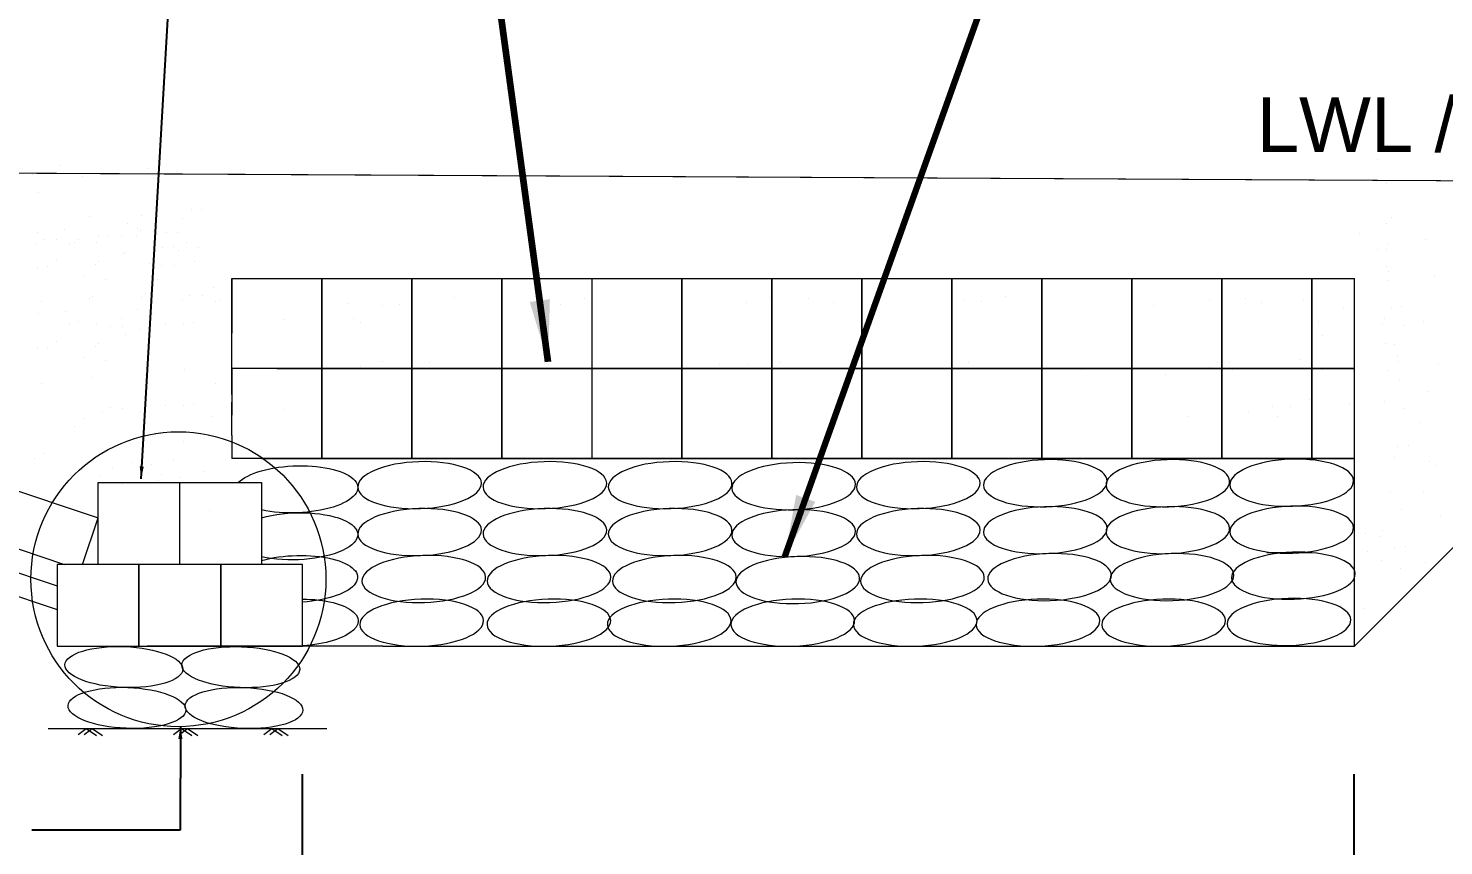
# Model space of a CAD drawing. Header units: inches. Extents: x -885 to 26362, y -28010 to 990.
# Drawn here: x 4287.38 to 4307.95, y -19451.56 to -19439.68 of the extents above; entities that cross this region are included whole.
import ezdxf

# ---------------------------------------------------------------- set-up
doc = ezdxf.new("R2010")
doc.units = ezdxf.units.IN
doc.header["$MEASUREMENT"] = 0
doc.header["$PDMODE"] = 3
doc.layers.add('LINE', color=7, linetype='Continuous')
doc.styles.add('Arial-200', font='arial.ttf')
doc.styles.get("Standard").update_dxf_attribs({"font": 'arial.ttf'})
doc.dimstyles.get("Standard").update_dxf_attribs({"dimtxt": 0.18, "dimasz": 0.18, "dimexe": 0.18, "dimexo": 0.0625, "dimgap": 0.09, "dimtad": 0, "dimtih": 1, "dimtoh": 1, "dimdec": 4, "dimzin": 0, "dimdsep": 46, "dimtxsty": 'Standard', "dimcen": 0.09, "dimadec": 0, "dimazin": 0, "dimtfac": 1, "dimtdec": 4, "dimtofl": 0, "dimtmove": 0, "dimatfit": 3, "dimfxl": 1, "dimtolj": 1, "dimtzin": 0, "dimarcsym": 0})

# ---------------------------------------------------------------- blocks, each defined once
blk = doc.blocks.new('*D195')
at = {"layer": 'Defpoints', "color": 0, "ltscale": 0.5, "transparency": 16777216}
for p in [(4306.65, -19452.516), (4291.367, -19454.068), (4306.65, -19454.068)]:
    blk.add_point(p, dxfattribs=at)
at = {"layer": 'LINE', "color": 7, "ltscale": 0.5, "transparency": 16777216}
for p, q in [((4291.367, -19453.068), (4291.367, -19450.516)), ((4306.65, -19453.068), (4306.65, -19450.516)), ((4292.267, -19452.516), (4297.141, -19452.516)), ((4305.75, -19452.516), (4300.876, -19452.516))]:
    blk.add_line(p, q, dxfattribs=at)
for points in [[(4292.267, -19452.366), (4292.267, -19452.666), (4291.367, -19452.516)], [(4305.75, -19452.366), (4305.75, -19452.666), (4306.65, -19452.516)]]:
    blk.add_solid(points, dxfattribs=at)
at = {"layer": 'LINE', "color": 7, "lineweight": 20, "ltscale": 0.5, "transparency": 16777216, "insert": (4299.008, -19452.516), "char_height": 1.2, "attachment_point": 5}
blk.add_mtext('\\A1;63 m ', dxfattribs=at)

msp = doc.modelspace()

# ---------------------------------------------------------------- linework, layer by layer
at = {"linetype": 'ByBlock', "lineweight": 20, "ltscale": 0.5}
for p, q in [((4290.339429, -19444.99923), (4290.341919, -19443.314251)), ((4290.339429, -19444.99923), (4290.341919, -19443.314251)), ((4306.650152, -19445.92909), (4306.650152, -19443.314252)), ((4306.650152, -19445.92909), (4306.650152, -19443.314252)), ((4290.34148, -19445.595618), (4290.342919, -19444.621671)), ((4290.34148, -19445.595618), (4290.342919, -19444.621671)), ((4306.650152, -19448.6569), (4306.650152, -19445.411624)), ((4306.650152, -19448.6569), (4306.650152, -19445.411624)), ((4292.534417, -19448.6569), (4293.398193, -19448.6569)), ((4292.534417, -19448.6569), (4293.398193, -19448.6569)), ((4287.671785, -19449.855207), (4291.719591, -19449.855207))]:
    msp.add_line(p, q, dxfattribs=at)
at = {"color": 0, "linetype": 'Continuous', "lineweight": 20, "ltscale": 0.5}
for p, q in [((4290.341919, -19443.314251), (4306.650152, -19443.314252)), ((4290.341919, -19443.314251), (4306.650152, -19443.314252)), ((4290.34148, -19445.595618), (4290.34148, -19445.92909)), ((4290.772669, -19445.92909), (4290.34148, -19445.92909)), ((4306.650152, -19445.929093), (4290.772669, -19445.92909)), ((4306.650152, -19445.929093), (4290.772669, -19445.92909)), ((4288.170541, -19447.4689), (4288.396669, -19446.790943)), ((4288.170541, -19447.4689), (4288.396669, -19446.790943))]:
    msp.add_line(p, q, dxfattribs=at)
at = {"linetype": 'ByBlock', "lineweight": 20, "ltscale": 0.5}
for points in [[(4288.396669, -19447.4689), (4288.396669, -19446.2809), (4290.772669, -19446.2809), (4290.772669, -19447.4689), (4289.584669, -19447.4689), (4289.584669, -19446.2809)], [(4288.396669, -19447.4689), (4288.396669, -19446.2809), (4290.772669, -19446.2809), (4290.772669, -19447.4689), (4289.584669, -19447.4689), (4289.584669, -19446.2809)], [(4288.105253, -19449.940052), (4288.221334, -19449.855207), (4288.371811, -19449.957239)], [(4288.19461, -19449.940052), (4288.310691, -19449.855207), (4288.461168, -19449.957239)], [(4289.49025, -19449.940052), (4289.606331, -19449.855207), (4289.756808, -19449.957239)], [(4289.579607, -19449.940052), (4289.695688, -19449.855207), (4289.846165, -19449.957239)], [(4290.803194, -19449.940052), (4290.919275, -19449.855207), (4291.069752, -19449.957239)], [(4290.892551, -19449.940052), (4291.008632, -19449.855207), (4291.159109, -19449.957239)]]:
    msp.add_lwpolyline(points, dxfattribs=at)
for points in [[(4287.802669, -19448.6569), (4288.990669, -19448.6569), (4288.990669, -19447.4689), (4287.802669, -19447.4689)], [(4287.802669, -19448.6569), (4288.990669, -19448.6569), (4288.990669, -19447.4689), (4287.802669, -19447.4689)], [(4288.990669, -19448.6569), (4290.178669, -19448.6569), (4290.178669, -19447.4689), (4288.990669, -19447.4689)], [(4288.990669, -19448.6569), (4290.178669, -19448.6569), (4290.178669, -19447.4689), (4288.990669, -19447.4689)], [(4290.178669, -19448.6569), (4291.366669, -19448.6569), (4291.366669, -19447.4689), (4290.178669, -19447.4689)], [(4290.178669, -19448.6569), (4291.366669, -19448.6569), (4291.366669, -19447.4689), (4290.178669, -19447.4689)]]:
    msp.add_lwpolyline(points, close=True, dxfattribs=at)
at = {"layer": 'LINE', "color": 7, "lineweight": 20, "ltscale": 0.5}
for p, q in [((4287.831211, -19441.671644), (4287.831211, -19441.671644)), ((4287.831211, -19441.671644), (4287.831211, -19441.671644)), ((4306.988731, -19441.589279), (4306.988731, -19441.589279)), ((4306.988731, -19441.589279), (4306.988731, -19441.589279)), ((4287.438498, -19441.802812), (4287.438498, -19441.802812)), ((4287.438498, -19441.802812), (4287.438498, -19441.802812)), ((4288.174366, -19441.830468), (4288.174366, -19441.830468)), ((4288.174366, -19441.830468), (4288.174366, -19441.830468)), ((4289.128433, -19441.718108), (4289.128433, -19441.718108)), ((4289.128433, -19441.718108), (4289.128433, -19441.718108)), ((4287.534555, -19442.058254), (4287.534555, -19442.058254)), ((4287.534555, -19442.058254), (4287.534555, -19442.058254)), ((4306.650152, -19448.6569), (4313.383289, -19441.923763)), ((4306.650152, -19448.6569), (4313.383289, -19441.923763)), ((4307.114781, -19441.939253), (4307.114781, -19441.939253)), ((4307.114781, -19441.939253), (4307.114781, -19441.939253)), ((4289.255659, -19442.321209), (4289.255659, -19442.321209)), ((4289.255659, -19442.321209), (4289.255659, -19442.321209)), ((4289.755517, -19442.31554), (4289.755517, -19442.31554)), ((4289.755517, -19442.31554), (4289.755517, -19442.31554)), ((4289.903946, -19442.309059), (4289.903946, -19442.309059)), ((4289.903946, -19442.309059), (4289.903946, -19442.309059)), ((4288.272513, -19442.413264), (4288.272513, -19442.413264)), ((4288.272513, -19442.413264), (4288.272513, -19442.413264)), ((4288.830155, -19442.515705), (4288.830155, -19442.515705)), ((4288.830155, -19442.515705), (4288.830155, -19442.515705)), ((4289.029231, -19442.399433), (4289.029231, -19442.399433)), ((4289.029231, -19442.399433), (4289.029231, -19442.399433)), ((4289.620294, -19442.440281), (4289.620294, -19442.440281)), ((4289.620294, -19442.440281), (4289.620294, -19442.440281)), ((4307.115126, -19442.511643), (4307.115126, -19442.511643)), ((4307.115126, -19442.511643), (4307.115126, -19442.511643)), ((4307.193685, -19442.423384), (4307.193685, -19442.423384)), ((4307.193685, -19442.423384), (4307.193685, -19442.423384)), ((4287.522983, -19442.638709), (4287.522983, -19442.638709)), ((4287.522983, -19442.638709), (4287.522983, -19442.638709)), ((4287.915524, -19442.601549), (4287.915524, -19442.601549)), ((4287.915524, -19442.601549), (4287.915524, -19442.601549)), ((4288.406746, -19442.705115), (4288.406746, -19442.705115)), ((4288.406746, -19442.705115), (4288.406746, -19442.705115)), ((4288.555175, -19442.698634), (4288.555175, -19442.698634)), ((4288.555175, -19442.698634), (4288.555175, -19442.698634)), ((4288.732917, -19442.707617), (4288.732917, -19442.707617)), ((4288.732917, -19442.707617), (4288.732917, -19442.707617)), ((4288.959003, -19442.707818), (4288.959003, -19442.707818)), ((4288.959003, -19442.707818), (4288.959003, -19442.707818)), ((4288.973576, -19442.580434), (4288.973576, -19442.580434)), ((4288.973576, -19442.580434), (4288.973576, -19442.580434)), ((4289.010528, -19442.613688), (4289.010528, -19442.613688)), ((4289.010528, -19442.613688), (4289.010528, -19442.613688)), ((4289.204873, -19442.635065), (4289.204873, -19442.635065)), ((4289.204873, -19442.635065), (4289.204873, -19442.635065)), ((4289.25576, -19442.668046), (4289.25576, -19442.668046)), ((4289.25576, -19442.668046), (4289.25576, -19442.668046)), ((4289.397584, -19442.650143), (4289.397584, -19442.650143)), ((4289.397584, -19442.650143), (4289.397584, -19442.650143)), ((4289.546013, -19442.643662), (4289.546013, -19442.643662)), ((4289.546013, -19442.643662), (4289.546013, -19442.643662)), ((4306.722101, -19442.659053), (4306.722101, -19442.659053)), ((4306.722101, -19442.659053), (4306.722101, -19442.659053)), ((4287.495708, -19442.811545), (4287.495708, -19442.811545)), ((4287.495708, -19442.811545), (4287.495708, -19442.811545)), ((4287.60523, -19442.74011), (4287.60523, -19442.74011)), ((4287.60523, -19442.74011), (4287.60523, -19442.74011)), ((4287.785805, -19442.747232), (4287.785805, -19442.747232)), ((4287.785805, -19442.747232), (4287.785805, -19442.747232)), ((4287.975857, -19442.799873), (4287.975857, -19442.799873)), ((4287.975857, -19442.799873), (4287.975857, -19442.799873)), ((4288.048316, -19442.787914), (4288.048316, -19442.787914)), ((4288.048316, -19442.787914), (4288.048316, -19442.787914)), ((4288.111976, -19442.749735), (4288.111976, -19442.749735)), ((4288.111976, -19442.749735), (4288.111976, -19442.749735)), ((4288.374487, -19442.790416), (4288.374487, -19442.790416)), ((4288.374487, -19442.790416), (4288.374487, -19442.790416)), ((4288.798744, -19442.937371), (4288.798744, -19442.937371)), ((4288.798744, -19442.937371), (4288.798744, -19442.937371)), ((4289.339855, -19442.857834), (4289.339855, -19442.857834)), ((4289.339855, -19442.857834), (4289.339855, -19442.857834)), ((4289.488284, -19442.851353), (4289.488284, -19442.851353)), ((4289.488284, -19442.851353), (4289.488284, -19442.851353)), ((4289.565817, -19442.911635), (4289.565817, -19442.911635)), ((4289.565817, -19442.911635), (4289.565817, -19442.911635)), ((4289.676958, -19442.789123), (4289.676958, -19442.789123)), ((4289.676958, -19442.789123), (4289.676958, -19442.789123)), ((4289.860745, -19442.864755), (4289.860745, -19442.864755)), ((4289.860745, -19442.864755), (4289.860745, -19442.864755)), ((4306.988731, -19442.896698), (4306.988731, -19442.896698)), ((4306.988731, -19442.896698), (4306.988731, -19442.896698)), ((4307.115126, -19442.896967), (4307.115126, -19442.896967)), ((4307.115126, -19442.896967), (4307.115126, -19442.896967)), ((4307.140308, -19442.827278), (4307.140308, -19442.827278)), ((4307.140308, -19442.827278), (4307.140308, -19442.827278)), ((4307.690375, -19442.745919), (4307.690375, -19442.745919)), ((4307.690375, -19442.745919), (4307.690375, -19442.745919)), ((4287.659832, -19443.142687), (4287.659832, -19443.142687)), ((4287.659832, -19443.142687), (4287.659832, -19443.142687)), ((4287.785925, -19443.047398), (4287.785925, -19443.047398)), ((4287.785925, -19443.047398), (4287.785925, -19443.047398)), ((4288.360416, -19443.112099), (4288.360416, -19443.112099)), ((4288.360416, -19443.112099), (4288.360416, -19443.112099)), ((4288.406032, -19443.068539), (4288.406032, -19443.068539)), ((4288.406032, -19443.068539), (4288.406032, -19443.068539)), ((4288.769071, -19442.955343), (4288.769071, -19442.955343)), ((4288.769071, -19442.955343), (4288.769071, -19442.955343)), ((4289.1419, -19443.096195), (4289.1419, -19443.096195)), ((4289.1419, -19443.096195), (4289.1419, -19443.096195)), ((4289.319025, -19443.123726), (4289.319025, -19443.123726)), ((4289.319025, -19443.123726), (4289.319025, -19443.123726)), ((4289.508089, -19443.119326), (4289.508089, -19443.119326)), ((4289.508089, -19443.119326), (4289.508089, -19443.119326)), ((4289.803016, -19443.072446), (4289.803016, -19443.072446)), ((4289.803016, -19443.072446), (4289.803016, -19443.072446)), ((4307.115126, -19443.14191), (4307.115126, -19443.14191)), ((4307.115126, -19443.14191), (4307.115126, -19443.14191)), ((4287.511403, -19443.149168), (4287.511403, -19443.149168)), ((4287.511403, -19443.149168), (4287.511403, -19443.149168)), ((4288.179688, -19443.270421), (4288.179688, -19443.270421)), ((4288.179688, -19443.270421), (4288.179688, -19443.270421)), ((4288.502088, -19443.32398), (4288.502088, -19443.32398)), ((4288.502088, -19443.32398), (4288.502088, -19443.32398)), ((4289.261296, -19443.331417), (4289.261296, -19443.331417)), ((4289.261296, -19443.331417), (4289.261296, -19443.331417)), ((4290.341919, -19443.314251), (4290.341919, -19443.967961)), ((4290.341919, -19443.314251), (4290.341919, -19443.967961)), ((4291.649338, -19443.314251), (4291.649338, -19443.967961)), ((4291.649338, -19443.967961), (4291.649338, -19443.314251)), ((4291.649338, -19443.314251), (4291.649338, -19443.967961)), ((4291.649338, -19443.967961), (4291.649338, -19443.314251)), ((4292.956757, -19443.314251), (4292.956757, -19443.967961)), ((4292.956757, -19443.967961), (4292.956757, -19443.314251)), ((4292.956757, -19443.314251), (4292.956757, -19443.967961)), ((4292.956757, -19443.967961), (4292.956757, -19443.314251)), ((4294.264176, -19443.314252), (4294.264176, -19443.967961)), ((4294.264176, -19443.967961), (4294.264176, -19443.314252)), ((4294.264176, -19443.314252), (4294.264176, -19443.967961)), ((4294.264176, -19443.967961), (4294.264176, -19443.314252)), ((4295.571596, -19443.314252), (4295.571596, -19443.967961)), ((4295.571596, -19443.314252), (4295.571596, -19443.967961)), ((4296.879015, -19443.314252), (4296.879015, -19443.967961)), ((4296.879015, -19443.967961), (4296.879015, -19443.314252)), ((4296.879015, -19443.314252), (4296.879015, -19443.967961)), ((4296.879015, -19443.967961), (4296.879015, -19443.314252)), ((4298.186434, -19443.967961), (4298.186434, -19443.314252)), ((4298.186434, -19443.314252), (4298.186434, -19443.967961)), ((4298.186434, -19443.967961), (4298.186434, -19443.314252)), ((4298.186434, -19443.314252), (4298.186434, -19443.967961)), ((4299.493853, -19443.967961), (4299.493853, -19443.314252)), ((4299.493853, -19443.314252), (4299.493853, -19443.967961)), ((4299.493853, -19443.967961), (4299.493853, -19443.314252)), ((4299.493853, -19443.314252), (4299.493853, -19443.967961)), ((4300.801273, -19443.314252), (4300.801272, -19443.967961)), ((4300.801273, -19443.314252), (4300.801272, -19443.967961)), ((4300.801273, -19443.967961), (4300.801273, -19443.314252)), ((4300.801273, -19443.967961), (4300.801273, -19443.314252)), ((4302.108692, -19443.314252), (4302.108692, -19443.967961)), ((4302.108692, -19443.967961), (4302.108692, -19443.314252)), ((4302.108692, -19443.314252), (4302.108692, -19443.967961)), ((4302.108692, -19443.967961), (4302.108692, -19443.314252)), ((4303.416111, -19443.967961), (4303.416111, -19443.314252)), ((4303.416111, -19443.314252), (4303.416111, -19443.967961)), ((4303.416111, -19443.967961), (4303.416111, -19443.314252)), ((4303.416111, -19443.314252), (4303.416111, -19443.967961)), ((4304.72353, -19443.967961), (4304.72353, -19443.314252)), ((4304.72353, -19443.314252), (4304.72353, -19443.967961)), ((4304.72353, -19443.967961), (4304.72353, -19443.314252)), ((4304.72353, -19443.314252), (4304.72353, -19443.967961)), ((4306.030949, -19443.967961), (4306.030949, -19443.314252)), ((4306.030949, -19443.314252), (4306.030949, -19443.967961)), ((4306.030949, -19443.967961), (4306.030949, -19443.314252)), ((4306.030949, -19443.314252), (4306.030949, -19443.967961)), ((4307.140308, -19443.212603), (4307.140308, -19443.212603)), ((4307.140308, -19443.212603), (4307.140308, -19443.212603)), ((4307.14828, -19443.341216), (4307.14828, -19443.341216)), ((4307.14828, -19443.341216), (4307.14828, -19443.341216)), ((4307.817355, -19443.279194), (4307.817355, -19443.279194)), ((4307.817355, -19443.279194), (4307.817355, -19443.279194)), ((4278.322287, -19443.4307), (4288.396669, -19446.790943)), ((4278.322287, -19443.4307), (4288.396669, -19446.790943)), ((4289.086967, -19443.530645), (4289.086967, -19443.530645)), ((4289.086967, -19443.530645), (4289.086967, -19443.530645)), ((4289.730741, -19443.556845), (4289.730741, -19443.556845)), ((4289.730741, -19443.556845), (4289.730741, -19443.556845)), ((4290.080249, -19443.447129), (4290.080249, -19443.447129)), ((4290.080249, -19443.447129), (4290.080249, -19443.447129)), ((4290.340994, -19443.433671), (4290.340994, -19443.727367)), ((4290.340994, -19443.433671), (4290.340994, -19443.727367)), ((4290.340994, -19443.457113), (4290.340994, -19444.110823)), ((4290.340994, -19443.457113), (4290.340994, -19444.110823)), ((4287.580192, -19443.647442), (4287.580192, -19443.647442)), ((4287.580192, -19443.647442), (4287.580192, -19443.647442)), ((4288.273438, -19443.601264), (4288.273438, -19443.601264)), ((4288.273438, -19443.601264), (4288.273438, -19443.601264)), ((4288.312156, -19443.571505), (4288.312156, -19443.571505)), ((4288.312156, -19443.571505), (4288.312156, -19443.571505)), ((4289.030156, -19443.587433), (4289.030156, -19443.587433)), ((4289.030156, -19443.587433), (4289.030156, -19443.587433)), ((4289.621219, -19443.628281), (4289.621219, -19443.628281)), ((4289.621219, -19443.628281), (4289.621219, -19443.628281)), ((4289.911316, -19443.563968), (4289.911316, -19443.563968)), ((4289.911316, -19443.563968), (4289.911316, -19443.563968)), ((4290.101368, -19443.651819), (4290.101368, -19443.651819)), ((4290.101368, -19443.651819), (4290.101368, -19443.651819)), ((4290.173827, -19443.639859), (4290.173827, -19443.639859)), ((4290.173827, -19443.639859), (4290.173827, -19443.639859)), ((4292.036659, -19443.671031), (4292.036659, -19443.671031)), ((4292.036659, -19443.671031), (4292.036659, -19443.671031)), ((4292.535748, -19443.708776), (4292.535748, -19443.708776)), ((4292.535748, -19443.708776), (4292.535748, -19443.708776)), ((4292.772527, -19443.698687), (4292.772527, -19443.698687)), ((4292.772527, -19443.698687), (4292.772527, -19443.698687)), ((4292.957081, -19443.67724), (4292.957081, -19443.67724)), ((4292.957081, -19443.67724), (4292.957081, -19443.67724)), ((4293.574759, -19443.59452), (4293.574759, -19443.59452)), ((4293.574759, -19443.59452), (4293.574759, -19443.59452)), ((4294.849105, -19443.64625), (4294.849105, -19443.64625)), ((4294.849105, -19443.64625), (4294.849105, -19443.64625)), ((4295.111617, -19443.686932), (4295.111617, -19443.686932)), ((4295.111617, -19443.686932), (4295.111617, -19443.686932)), ((4295.470047, -19443.604133), (4295.470047, -19443.604133)), ((4295.470047, -19443.604133), (4295.470047, -19443.604133)), ((4297.816396, -19443.669955), (4297.816396, -19443.669955)), ((4297.816396, -19443.669955), (4297.816396, -19443.669955)), ((4298.152727, -19443.588926), (4298.152727, -19443.588926)), ((4298.152727, -19443.588926), (4298.152727, -19443.588926)), ((4298.721447, -19443.606613), (4298.721447, -19443.606613)), ((4298.721447, -19443.606613), (4298.721447, -19443.606613)), ((4299.076088, -19443.665529), (4299.076088, -19443.665529)), ((4299.076088, -19443.665529), (4299.076088, -19443.665529)), ((4299.726554, -19443.708776), (4299.726554, -19443.708776)), ((4299.726554, -19443.708776), (4299.726554, -19443.708776)), ((4300.964023, -19443.613579), (4300.964023, -19443.613579)), ((4300.964023, -19443.613579), (4300.964023, -19443.613579)), ((4301.226534, -19443.654261), (4301.226534, -19443.654261)), ((4301.226534, -19443.654261), (4301.226534, -19443.654261)), ((4301.584964, -19443.571462), (4301.584964, -19443.571462)), ((4301.584964, -19443.571462), (4301.584964, -19443.571462)), ((4302.102635, -19443.678481), (4302.102635, -19443.678481)), ((4302.102635, -19443.678481), (4302.102635, -19443.678481)), ((4303.738172, -19443.704271), (4303.738172, -19443.704271)), ((4303.738172, -19443.704271), (4303.738172, -19443.704271)), ((4304.542805, -19443.634017), (4304.542805, -19443.634017)), ((4304.542805, -19443.634017), (4304.542805, -19443.634017)), ((4305.062925, -19443.607626), (4305.062925, -19443.607626)), ((4305.062925, -19443.607626), (4305.062925, -19443.607626)), ((4305.294222, -19443.662257), (4305.294222, -19443.662257)), ((4305.294222, -19443.662257), (4305.294222, -19443.662257)), ((4305.912646, -19443.636093), (4305.912646, -19443.636093)), ((4305.912646, -19443.636093), (4305.912646, -19443.636093)), ((4306.487373, -19443.756555), (4306.487373, -19443.756555)), ((4306.487373, -19443.756555), (4306.487373, -19443.756555)), ((4307.193685, -19443.730803), (4307.193685, -19443.730803)), ((4307.193685, -19443.730803), (4307.193685, -19443.730803)), ((4307.342114, -19443.724322), (4307.342114, -19443.724322)), ((4307.342114, -19443.724322), (4307.342114, -19443.724322)), ((4287.523907, -19443.826709), (4287.523907, -19443.826709)), ((4287.523907, -19443.826709), (4287.523907, -19443.826709)), ((4287.916448, -19443.789549), (4287.916448, -19443.789549)), ((4287.916448, -19443.789549), (4287.916448, -19443.789549)), ((4288.112901, -19443.937735), (4288.112901, -19443.937735)), ((4288.112901, -19443.937735), (4288.112901, -19443.937735)), ((4288.733842, -19443.895617), (4288.733842, -19443.895617)), ((4288.733842, -19443.895617), (4288.733842, -19443.895617)), ((4288.974501, -19443.768434), (4288.974501, -19443.768434)), ((4288.974501, -19443.768434), (4288.974501, -19443.768434)), ((4289.205797, -19443.823065), (4289.205797, -19443.823065)), ((4289.205797, -19443.823065), (4289.205797, -19443.823065)), ((4289.636914, -19443.965903), (4289.636914, -19443.965903)), ((4289.636914, -19443.965903), (4289.636914, -19443.965903)), ((4289.785343, -19443.959423), (4289.785343, -19443.959423)), ((4289.785343, -19443.959423), (4289.785343, -19443.959423)), ((4291.100932, -19443.904519), (4291.100932, -19443.904519)), ((4291.100932, -19443.904519), (4291.100932, -19443.904519)), ((4291.649338, -19443.967961), (4291.649338, -19444.621671)), ((4291.649338, -19444.621671), (4291.649338, -19443.967961)), ((4291.649338, -19443.967961), (4291.649338, -19444.621671)), ((4291.649338, -19444.621671), (4291.649338, -19443.967961)), ((4292.104788, -19443.898702), (4292.104788, -19443.898702)), ((4292.104788, -19443.898702), (4292.104788, -19443.898702)), ((4292.216641, -19443.956036), (4292.216641, -19443.956036)), ((4292.216641, -19443.956036), (4292.216641, -19443.956036)), ((4292.956757, -19443.967961), (4292.956757, -19444.621671)), ((4292.956757, -19444.621671), (4292.956757, -19443.967961)), ((4292.956757, -19443.967961), (4292.956757, -19444.621671)), ((4292.956757, -19444.621671), (4292.956757, -19443.967961)), ((4294.264176, -19443.967961), (4294.264176, -19444.621671)), ((4294.264176, -19444.621671), (4294.264176, -19443.967961)), ((4294.264176, -19443.967961), (4294.264176, -19444.621671)), ((4294.264176, -19444.621671), (4294.264176, -19443.967961)), ((4295.571596, -19443.967961), (4295.571596, -19444.621671)), ((4295.571596, -19443.967961), (4295.571596, -19444.621671)), ((4296.879015, -19443.967961), (4296.879015, -19444.621671)), ((4296.879015, -19444.621671), (4296.879015, -19443.967961)), ((4296.879015, -19443.967961), (4296.879015, -19444.621671)), ((4296.879015, -19444.621671), (4296.879015, -19443.967961)), ((4298.186434, -19444.621671), (4298.186434, -19443.967961)), ((4298.186434, -19443.967961), (4298.186434, -19444.621671)), ((4298.186434, -19444.621671), (4298.186434, -19443.967961)), ((4298.186434, -19443.967961), (4298.186434, -19444.621671)), ((4299.493853, -19444.621671), (4299.493853, -19443.967961)), ((4299.493853, -19443.967961), (4299.493853, -19444.621671)), ((4299.493853, -19444.621671), (4299.493853, -19443.967961)), ((4299.493853, -19443.967961), (4299.493853, -19444.621671)), ((4300.801272, -19443.967961), (4300.801272, -19444.621671)), ((4300.801272, -19444.621671), (4300.801272, -19443.967961)), ((4300.801272, -19443.967961), (4300.801272, -19444.621671)), ((4300.801272, -19444.621671), (4300.801272, -19443.967961)), ((4302.108692, -19443.967961), (4302.108692, -19444.621671)), ((4302.108692, -19444.621671), (4302.108692, -19443.967961)), ((4302.108692, -19443.967961), (4302.108692, -19444.621671)), ((4302.108692, -19444.621671), (4302.108692, -19443.967961)), ((4303.416111, -19444.621671), (4303.416111, -19443.967961)), ((4303.416111, -19443.967961), (4303.416111, -19444.621671)), ((4303.416111, -19444.621671), (4303.416111, -19443.967961)), ((4303.416111, -19443.967961), (4303.416111, -19444.621671)), ((4304.72353, -19444.621671), (4304.72353, -19443.967961)), ((4304.72353, -19443.967961), (4304.72353, -19444.621671)), ((4304.72353, -19444.621671), (4304.72353, -19443.967961)), ((4304.72353, -19443.967961), (4304.72353, -19444.621671)), ((4306.030949, -19444.621671), (4306.030949, -19443.967961)), ((4306.030949, -19443.967961), (4306.030949, -19444.621671)), ((4306.030949, -19444.621671), (4306.030949, -19443.967961)), ((4306.030949, -19443.967961), (4306.030949, -19444.621671)), ((4306.130384, -19443.944841), (4306.130384, -19443.944841)), ((4306.130384, -19443.944841), (4306.130384, -19443.944841)), ((4307.085022, -19443.900294), (4307.085022, -19443.900294)), ((4307.085022, -19443.900294), (4307.085022, -19443.900294)), ((4307.656846, -19443.945416), (4307.656846, -19443.945416)), ((4307.656846, -19443.945416), (4307.656846, -19443.945416)), ((4287.976782, -19443.987873), (4287.976782, -19443.987873)), ((4287.976782, -19443.987873), (4287.976782, -19443.987873)), ((4288.375412, -19443.978416), (4288.375412, -19443.978416)), ((4288.375412, -19443.978416), (4288.375412, -19443.978416)), ((4288.572763, -19444.005837), (4288.572763, -19444.005837)), ((4288.572763, -19444.005837), (4288.572763, -19444.005837)), ((4288.753338, -19444.012959), (4288.753338, -19444.012959)), ((4288.753338, -19444.012959), (4288.753338, -19444.012959)), ((4288.799669, -19444.125371), (4288.799669, -19444.125371)), ((4288.799669, -19444.125371), (4288.799669, -19444.125371)), ((4289.01585, -19444.05364), (4289.01585, -19444.05364)), ((4289.01585, -19444.05364), (4289.01585, -19444.05364)), ((4289.37428, -19443.970842), (4289.37428, -19443.970842)), ((4289.37428, -19443.970842), (4289.37428, -19443.970842)), ((4306.190717, -19444.143165), (4306.190717, -19444.143165)), ((4306.190717, -19444.143165), (4306.190717, -19444.143165)), ((4307.061749, -19443.978014), (4307.061749, -19443.978014)), ((4307.061749, -19443.978014), (4307.061749, -19443.978014)), ((4307.361919, -19443.992296), (4307.361919, -19443.992296)), ((4307.361919, -19443.992296), (4307.361919, -19443.992296)), ((4278.35345, -19444.281815), (4287.908684, -19447.4689)), ((4278.35345, -19444.281815), (4287.908684, -19447.4689)), ((4287.512328, -19444.337168), (4287.512328, -19444.337168)), ((4287.512328, -19444.337168), (4287.512328, -19444.337168)), ((4287.660756, -19444.330687), (4287.660756, -19444.330687)), ((4287.660756, -19444.330687), (4287.660756, -19444.330687)), ((4287.78685, -19444.235398), (4287.78685, -19444.235398)), ((4287.78685, -19444.235398), (4287.78685, -19444.235398)), ((4288.361341, -19444.300099), (4288.361341, -19444.300099)), ((4288.361341, -19444.300099), (4288.361341, -19444.300099)), ((4288.406957, -19444.256539), (4288.406957, -19444.256539)), ((4288.406957, -19444.256539), (4288.406957, -19444.256539)), ((4289.142824, -19444.284195), (4289.142824, -19444.284195)), ((4289.142824, -19444.284195), (4289.142824, -19444.284195)), ((4307.104001, -19444.258633), (4307.104001, -19444.258633)), ((4307.104001, -19444.258633), (4307.104001, -19444.258633)), ((4307.235869, -19444.272589), (4307.235869, -19444.272589)), ((4307.235869, -19444.272589), (4307.235869, -19444.272589)), ((4278.181977, -19444.5707), (4287.802669, -19447.779617)), ((4288.180613, -19444.458421), (4288.180613, -19444.458421)), ((4288.180613, -19444.458421), (4288.180613, -19444.458421)), ((4288.503013, -19444.51198), (4288.503013, -19444.51198)), ((4288.503013, -19444.51198), (4288.503013, -19444.51198)), ((4292.535748, -19444.515559), (4292.535748, -19444.515559)), ((4292.535748, -19444.515559), (4292.535748, -19444.515559)), ((4293.21302, -19444.538794), (4293.21302, -19444.538794)), ((4293.21302, -19444.538794), (4293.21302, -19444.538794)), ((4294.935939, -19444.56173), (4294.935939, -19444.56173)), ((4294.935939, -19444.56173), (4294.935939, -19444.56173)), ((4297.427249, -19444.559776), (4297.427249, -19444.559776)), ((4297.427249, -19444.559776), (4297.427249, -19444.559776)), ((4297.82606, -19444.569931), (4297.82606, -19444.569931)), ((4297.82606, -19444.569931), (4297.82606, -19444.569931)), ((4298.291737, -19444.534786), (4298.291737, -19444.534786)), ((4298.291737, -19444.534786), (4298.291737, -19444.534786)), ((4301.050856, -19444.52906), (4301.050856, -19444.52906)), ((4301.050856, -19444.52906), (4301.050856, -19444.52906)), ((4304.662112, -19444.532393), (4304.662112, -19444.532393)), ((4304.662112, -19444.532393), (4304.662112, -19444.532393)), ((4304.842688, -19444.539515), (4304.842688, -19444.539515)), ((4304.842688, -19444.539515), (4304.842688, -19444.539515)), ((4305.874692, -19444.485979), (4305.874692, -19444.485979)), ((4305.874692, -19444.485979), (4305.874692, -19444.485979)), ((4307.280573, -19444.444547), (4307.280573, -19444.444547)), ((4307.280573, -19444.444547), (4307.280573, -19444.444547)), ((4307.288737, -19444.513541), (4307.288737, -19444.513541)), ((4307.288737, -19444.513541), (4307.288737, -19444.513541)), ((4307.877311, -19444.560507), (4307.877311, -19444.560507)), ((4307.877311, -19444.560507), (4307.877311, -19444.560507)), ((4288.313081, -19444.759505), (4288.313081, -19444.759505)), ((4288.313081, -19444.759505), (4288.313081, -19444.759505)), ((4289.087892, -19444.718645), (4289.087892, -19444.718645)), ((4289.087892, -19444.718645), (4289.087892, -19444.718645)), ((4289.649418, -19444.643445), (4289.649418, -19444.643445)), ((4289.649418, -19444.643445), (4289.649418, -19444.643445)), ((4290.341919, -19444.621671), (4290.341919, -19444.915367)), ((4290.995628, -19444.621671), (4290.341919, -19444.621671)), ((4290.341919, -19444.621671), (4290.341919, -19444.915367)), ((4290.995628, -19444.621671), (4290.341919, -19444.621671)), ((4290.341919, -19444.645113), (4290.341919, -19445.298823)), ((4290.341919, -19444.645113), (4290.341919, -19445.298823)), ((4291.649338, -19444.621671), (4290.995628, -19444.621671)), ((4290.995628, -19444.621671), (4291.649338, -19444.621671)), ((4291.649338, -19444.621671), (4290.995628, -19444.621671)), ((4290.995628, -19444.621671), (4291.649338, -19444.621671)), ((4291.649338, -19444.621671), (4291.649338, -19445.27538)), ((4292.303048, -19444.621671), (4291.649338, -19444.621671)), ((4291.649338, -19445.27538), (4291.649338, -19444.621671)), ((4291.649338, -19444.621671), (4292.303047, -19444.621671)), ((4291.649338, -19444.621671), (4291.649338, -19445.27538)), ((4292.303048, -19444.621671), (4291.649338, -19444.621671)), ((4291.649338, -19445.27538), (4291.649338, -19444.621671)), ((4291.649338, -19444.621671), (4292.303047, -19444.621671)), ((4292.216641, -19444.586304), (4292.216641, -19444.586304)), ((4292.216641, -19444.586304), (4292.216641, -19444.586304)), ((4292.303047, -19444.621671), (4292.956757, -19444.621671)), ((4292.303047, -19444.621671), (4292.956757, -19444.621671)), ((4292.956757, -19444.621671), (4292.303048, -19444.621671)), ((4292.956757, -19444.621671), (4292.303048, -19444.621671)), ((4292.956757, -19444.621671), (4292.956757, -19445.27538)), ((4293.610467, -19444.621671), (4292.956757, -19444.621671)), ((4292.956757, -19445.27538), (4292.956757, -19444.621671)), ((4292.956757, -19444.621671), (4293.610467, -19444.621671)), ((4292.956757, -19444.621671), (4292.956757, -19445.27538)), ((4293.610467, -19444.621671), (4292.956757, -19444.621671)), ((4292.956757, -19445.27538), (4292.956757, -19444.621671)), ((4292.956757, -19444.621671), (4293.610467, -19444.621671)), ((4293.140199, -19444.623331), (4293.140199, -19444.623331)), ((4293.140199, -19444.623331), (4293.140199, -19444.623331)), ((4293.378915, -19444.618206), (4293.378915, -19444.618206)), ((4293.378915, -19444.618206), (4293.378915, -19444.618206)), ((4294.264176, -19444.621671), (4293.610467, -19444.621671)), ((4293.610467, -19444.621671), (4294.264176, -19444.621671)), ((4294.264176, -19444.621671), (4293.610467, -19444.621671)), ((4293.610467, -19444.621671), (4294.264176, -19444.621671)), ((4294.264176, -19444.621671), (4294.264176, -19445.27538)), ((4294.917886, -19444.621671), (4294.264176, -19444.621671)), ((4294.264176, -19445.27538), (4294.264176, -19444.621671)), ((4294.264176, -19444.621671), (4294.917886, -19444.621671)), ((4294.264176, -19444.621671), (4294.264176, -19445.27538)), ((4294.917886, -19444.621671), (4294.264176, -19444.621671)), ((4294.264176, -19445.27538), (4294.264176, -19444.621671)), ((4294.264176, -19444.621671), (4294.917886, -19444.621671)), ((4295.571596, -19444.621671), (4294.917886, -19444.621671)), ((4294.917886, -19444.621671), (4295.571596, -19444.621671)), ((4295.571596, -19444.621671), (4294.917886, -19444.621671)), ((4294.917886, -19444.621671), (4295.571596, -19444.621671)), ((4295.571596, -19444.621671), (4295.571596, -19445.27538)), ((4296.225305, -19444.621671), (4295.571596, -19444.621671)), ((4295.571596, -19444.621671), (4296.225305, -19444.621671)), ((4295.571596, -19444.621671), (4295.571596, -19445.27538)), ((4296.225305, -19444.621671), (4295.571596, -19444.621671)), ((4295.571596, -19444.621671), (4296.225305, -19444.621671)), ((4296.879015, -19444.621671), (4296.225305, -19444.621671)), ((4296.225305, -19444.621671), (4296.879015, -19444.621671)), ((4296.879015, -19444.621671), (4296.225305, -19444.621671)), ((4296.225305, -19444.621671), (4296.879015, -19444.621671)), ((4296.879015, -19444.621671), (4296.879015, -19445.27538)), ((4297.532724, -19444.621671), (4296.879015, -19444.621671)), ((4296.879015, -19445.27538), (4296.879015, -19444.621671)), ((4296.879015, -19444.621671), (4297.532724, -19444.621671)), ((4296.879015, -19444.621671), (4296.879015, -19445.27538)), ((4297.532724, -19444.621671), (4296.879015, -19444.621671)), ((4296.879015, -19445.27538), (4296.879015, -19444.621671)), ((4296.879015, -19444.621671), (4297.532724, -19444.621671)), ((4296.94952, -19444.627223), (4296.94952, -19444.627223)), ((4296.94952, -19444.627223), (4296.94952, -19444.627223)), ((4298.186434, -19444.621671), (4297.532724, -19444.621671)), ((4297.532724, -19444.621671), (4298.186434, -19444.621671)), ((4298.186434, -19444.621671), (4297.532724, -19444.621671)), ((4297.532724, -19444.621671), (4298.186434, -19444.621671)), ((4298.186434, -19445.27538), (4298.186434, -19444.621671)), ((4298.186434, -19444.621671), (4298.186434, -19445.27538)), ((4298.840144, -19444.621671), (4298.186434, -19444.621671)), ((4298.186434, -19444.621671), (4298.840144, -19444.621671)), ((4298.186434, -19445.27538), (4298.186434, -19444.621671)), ((4298.186434, -19444.621671), (4298.186434, -19445.27538)), ((4298.840144, -19444.621671), (4298.186434, -19444.621671)), ((4298.186434, -19444.621671), (4298.840144, -19444.621671)), ((4299.493853, -19444.621671), (4298.840144, -19444.621671)), ((4298.840144, -19444.621671), (4299.493853, -19444.621671)), ((4299.493853, -19444.621671), (4298.840144, -19444.621671)), ((4298.840144, -19444.621671), (4299.493853, -19444.621671)), ((4299.407447, -19444.586304), (4299.407447, -19444.586304)), ((4299.407447, -19444.586304), (4299.407447, -19444.586304)), ((4299.493853, -19445.27538), (4299.493853, -19444.621671)), ((4299.493853, -19444.621671), (4299.493853, -19445.27538)), ((4300.147563, -19444.621671), (4299.493853, -19444.621671)), ((4299.493853, -19444.621671), (4300.147563, -19444.621671)), ((4299.493853, -19445.27538), (4299.493853, -19444.621671)), ((4299.493853, -19444.621671), (4299.493853, -19445.27538)), ((4300.147563, -19444.621671), (4299.493853, -19444.621671)), ((4299.493853, -19444.621671), (4300.147563, -19444.621671)), ((4300.801273, -19444.621671), (4300.147563, -19444.621671)), ((4300.147563, -19444.621671), (4300.801272, -19444.621671)), ((4300.801273, -19444.621671), (4300.147563, -19444.621671)), ((4300.147563, -19444.621671), (4300.801272, -19444.621671)), ((4300.801273, -19444.621671), (4300.801272, -19445.275381)), ((4300.801272, -19444.621671), (4301.454982, -19444.621671)), ((4300.801273, -19444.621671), (4300.801272, -19445.275381)), ((4300.801272, -19444.621671), (4301.454982, -19444.621671)), ((4301.454982, -19444.621671), (4300.801273, -19444.621671)), ((4300.801273, -19445.27538), (4300.801273, -19444.621671)), ((4301.454982, -19444.621671), (4300.801273, -19444.621671)), ((4300.801273, -19445.27538), (4300.801273, -19444.621671)), ((4300.899867, -19444.635265), (4300.899867, -19444.635265)), ((4300.899867, -19444.635265), (4300.899867, -19444.635265)), ((4302.108692, -19444.621671), (4301.454982, -19444.621671)), ((4301.454982, -19444.621671), (4302.108692, -19444.621671)), ((4302.108692, -19444.621671), (4301.454982, -19444.621671)), ((4301.454982, -19444.621671), (4302.108692, -19444.621671)), ((4302.108692, -19444.621671), (4302.108692, -19445.275381)), ((4302.762401, -19444.621671), (4302.108692, -19444.621671)), ((4302.108692, -19445.275381), (4302.108692, -19444.621671)), ((4302.108692, -19444.621671), (4302.762401, -19444.621671)), ((4302.108692, -19444.621671), (4302.108692, -19445.275381)), ((4302.762401, -19444.621671), (4302.108692, -19444.621671)), ((4302.108692, -19445.275381), (4302.108692, -19444.621671)), ((4302.108692, -19444.621671), (4302.762401, -19444.621671)), ((4302.688698, -19444.634651), (4302.688698, -19444.634651)), ((4302.688698, -19444.634651), (4302.688698, -19444.634651)), ((4303.416111, -19444.621671), (4302.762401, -19444.621671)), ((4302.762401, -19444.621671), (4303.416111, -19444.621671)), ((4303.416111, -19444.621671), (4302.762401, -19444.621671)), ((4302.762401, -19444.621671), (4303.416111, -19444.621671)), ((4303.416111, -19445.275381), (4303.416111, -19444.621671)), ((4303.416111, -19444.621671), (4303.416111, -19445.275381)), ((4304.069821, -19444.621671), (4303.416111, -19444.621671)), ((4303.416111, -19444.621671), (4304.069821, -19444.621671)), ((4303.416111, -19445.275381), (4303.416111, -19444.621671)), ((4303.416111, -19444.621671), (4303.416111, -19445.275381)), ((4304.069821, -19444.621671), (4303.416111, -19444.621671)), ((4303.416111, -19444.621671), (4304.069821, -19444.621671)), ((4303.905965, -19444.712564), (4303.905965, -19444.712564)), ((4303.905965, -19444.712564), (4303.905965, -19444.712564)), ((4304.72353, -19444.621671), (4304.069821, -19444.621671)), ((4304.069821, -19444.621671), (4304.72353, -19444.621671)), ((4304.72353, -19444.621671), (4304.069821, -19444.621671)), ((4304.069821, -19444.621671), (4304.72353, -19444.621671)), ((4304.55259, -19444.603828), (4304.55259, -19444.603828)), ((4304.55259, -19444.603828), (4304.55259, -19444.603828)), ((4304.72353, -19445.275381), (4304.72353, -19444.621671)), ((4304.72353, -19444.621671), (4304.72353, -19445.275381)), ((4305.37724, -19444.621671), (4304.72353, -19444.621671)), ((4304.72353, -19444.621671), (4305.37724, -19444.621671)), ((4304.72353, -19445.275381), (4304.72353, -19444.621671)), ((4304.72353, -19444.621671), (4304.72353, -19445.275381)), ((4305.37724, -19444.621671), (4304.72353, -19444.621671)), ((4304.72353, -19444.621671), (4305.37724, -19444.621671)), ((4304.878782, -19444.641819), (4304.878782, -19444.641819)), ((4304.878782, -19444.641819), (4304.878782, -19444.641819)), ((4306.030949, -19444.621671), (4305.37724, -19444.621671)), ((4305.37724, -19444.621671), (4306.030949, -19444.621671)), ((4306.030949, -19444.621671), (4305.37724, -19444.621671)), ((4305.37724, -19444.621671), (4306.030949, -19444.621671)), ((4306.030949, -19445.275381), (4306.030949, -19444.621671)), ((4306.030949, -19444.621671), (4306.030949, -19445.27538)), ((4306.650152, -19444.621671), (4306.030949, -19444.621671)), ((4306.030949, -19444.621671), (4306.650152, -19444.621671)), ((4306.030949, -19445.275381), (4306.030949, -19444.621671)), ((4306.030949, -19444.621671), (4306.030949, -19445.27538)), ((4306.650152, -19444.621671), (4306.030949, -19444.621671)), ((4306.030949, -19444.621671), (4306.650152, -19444.621671)), ((4306.186201, -19444.641819), (4306.186201, -19444.641819)), ((4306.186201, -19444.641819), (4306.186201, -19444.641819)), ((4307.14828, -19444.648635), (4307.14828, -19444.648635)), ((4307.14828, -19444.648635), (4307.14828, -19444.648635)), ((4307.308542, -19444.781514), (4307.308542, -19444.781514)), ((4307.308542, -19444.781514), (4307.308542, -19444.781514)), ((4278.163755, -19444.9107), (4287.802669, -19448.125696)), ((4278.163755, -19444.9107), (4287.802669, -19448.125696)), ((4279.201335, -19444.9107), (4287.802669, -19447.779617)), ((4287.581117, -19444.835442), (4287.581117, -19444.835442)), ((4287.581117, -19444.835442), (4287.581117, -19444.835442)), ((4290.102293, -19444.839819), (4290.102293, -19444.839819)), ((4290.102293, -19444.839819), (4290.102293, -19444.839819)), ((4307.714056, -19444.954148), (4307.714056, -19444.954148)), ((4307.714056, -19444.954148), (4307.714056, -19444.954148)), ((4288.573688, -19445.193837), (4288.573688, -19445.193837)), ((4288.573688, -19445.193837), (4288.573688, -19445.193837)), ((4288.754263, -19445.200959), (4288.754263, -19445.200959)), ((4288.754263, -19445.200959), (4288.754263, -19445.200959)), ((4289.375204, -19445.158842), (4289.375204, -19445.158842)), ((4289.375204, -19445.158842), (4289.375204, -19445.158842)), ((4289.637838, -19445.153903), (4289.637838, -19445.153903)), ((4289.637838, -19445.153903), (4289.637838, -19445.153903)), ((4289.786267, -19445.147423), (4289.786267, -19445.147423)), ((4289.786267, -19445.147423), (4289.786267, -19445.147423)), ((4305.463629, -19445.17455), (4305.463629, -19445.17455)), ((4305.463629, -19445.17455), (4305.463629, -19445.17455)), ((4305.726263, -19445.169612), (4305.726263, -19445.169612)), ((4305.726263, -19445.169612), (4305.726263, -19445.169612)), ((4306.000785, -19445.067842), (4306.000785, -19445.067842)), ((4306.000785, -19445.067842), (4306.000785, -19445.067842)), ((4306.575276, -19445.132543), (4306.575276, -19445.132543)), ((4306.575276, -19445.132543), (4306.575276, -19445.132543)), ((4307.094903, -19445.099415), (4307.094903, -19445.099415)), ((4307.094903, -19445.099415), (4307.094903, -19445.099415)), ((4288.199734, -19445.353851), (4288.199734, -19445.353851)), ((4288.199734, -19445.353851), (4288.199734, -19445.353851)), ((4288.464166, -19445.265272), (4288.464166, -19445.265272)), ((4288.464166, -19445.265272), (4288.464166, -19445.265272)), ((4289.016774, -19445.24164), (4289.016774, -19445.24164)), ((4289.016774, -19445.24164), (4289.016774, -19445.24164)), ((4290.041959, -19445.326777), (4290.041959, -19445.326777)), ((4290.041959, -19445.326777), (4290.041959, -19445.326777)), ((4290.338284, -19445.354205), (4290.338284, -19445.354205)), ((4290.338284, -19445.354205), (4290.338284, -19445.354205)), ((4291.100932, -19445.211938), (4291.100932, -19445.211938)), ((4291.100932, -19445.211938), (4291.100932, -19445.211938)), ((4291.649338, -19445.27538), (4291.649338, -19445.92909)), ((4291.649338, -19445.92909), (4291.649338, -19445.27538)), ((4291.649338, -19445.27538), (4291.649338, -19445.92909)), ((4291.649338, -19445.92909), (4291.649338, -19445.27538)), ((4292.956757, -19445.27538), (4292.956757, -19445.92909)), ((4292.956757, -19445.92909), (4292.956757, -19445.27538)), ((4292.956757, -19445.27538), (4292.956757, -19445.92909)), ((4292.956757, -19445.92909), (4292.956757, -19445.27538)), ((4294.264176, -19445.27538), (4294.264176, -19445.92909)), ((4294.264176, -19445.92909), (4294.264176, -19445.27538)), ((4294.264176, -19445.27538), (4294.264176, -19445.92909)), ((4294.264176, -19445.92909), (4294.264176, -19445.27538)), ((4295.571596, -19445.27538), (4295.571596, -19445.92909)), ((4295.571596, -19445.27538), (4295.571596, -19445.92909)), ((4296.879015, -19445.27538), (4296.879015, -19445.92909)), ((4296.879015, -19445.92909), (4296.879015, -19445.27538)), ((4296.879015, -19445.27538), (4296.879015, -19445.92909)), ((4296.879015, -19445.92909), (4296.879015, -19445.27538)), ((4298.186434, -19445.92909), (4298.186434, -19445.27538)), ((4298.186434, -19445.27538), (4298.186434, -19445.92909)), ((4298.186434, -19445.92909), (4298.186434, -19445.27538)), ((4298.186434, -19445.27538), (4298.186434, -19445.92909)), ((4299.493853, -19445.92909), (4299.493853, -19445.27538)), ((4299.493853, -19445.27538), (4299.493853, -19445.92909)), ((4299.493853, -19445.92909), (4299.493853, -19445.27538)), ((4299.493853, -19445.27538), (4299.493853, -19445.92909)), ((4300.801272, -19445.92909), (4300.801272, -19445.27538)), ((4300.801272, -19445.92909), (4300.801272, -19445.27538)), ((4300.801272, -19445.275381), (4300.801272, -19445.92909)), ((4300.801272, -19445.275381), (4300.801272, -19445.92909)), ((4302.108692, -19445.275381), (4302.108692, -19445.92909)), ((4302.108692, -19445.92909), (4302.108692, -19445.275381)), ((4302.108692, -19445.275381), (4302.108692, -19445.92909)), ((4302.108692, -19445.92909), (4302.108692, -19445.275381)), ((4303.416111, -19445.92909), (4303.416111, -19445.275381)), ((4303.416111, -19445.275381), (4303.416111, -19445.92909)), ((4303.416111, -19445.92909), (4303.416111, -19445.275381)), ((4303.416111, -19445.275381), (4303.416111, -19445.92909)), ((4304.225072, -19445.318972), (4304.225072, -19445.318972)), ((4304.225072, -19445.318972), (4304.225072, -19445.318972)), ((4304.72353, -19445.92909), (4304.72353, -19445.275381)), ((4304.72353, -19445.275381), (4304.72353, -19445.92909)), ((4304.72353, -19445.92909), (4304.72353, -19445.275381)), ((4304.72353, -19445.275381), (4304.72353, -19445.92909)), ((4305.105199, -19445.257349), (4305.105199, -19445.257349)), ((4305.105199, -19445.257349), (4305.105199, -19445.257349)), ((4305.532491, -19445.318972), (4305.532491, -19445.318972)), ((4305.532491, -19445.318972), (4305.532491, -19445.318972)), ((4306.030949, -19445.27538), (4306.030949, -19445.92909)), ((4306.030949, -19445.27538), (4306.030949, -19445.92909)), ((4306.030949, -19445.92909), (4306.030949, -19445.275381)), ((4306.030949, -19445.92909), (4306.030949, -19445.275381)), ((4307.381678, -19445.206428), (4307.381678, -19445.206428)), ((4307.381678, -19445.206428), (4307.381678, -19445.206428)), ((4288.048745, -19445.460056), (4288.048745, -19445.460056)), ((4288.048745, -19445.460056), (4288.048745, -19445.460056)), ((4307.603469, -19445.411786), (4307.603469, -19445.411786)), ((4307.603469, -19445.411786), (4307.603469, -19445.411786)), ((4288.869834, -19445.720254), (4288.869834, -19445.720254)), ((4288.869834, -19445.720254), (4288.869834, -19445.720254)), ((4289.644645, -19445.679394), (4289.644645, -19445.679394)), ((4289.644645, -19445.679394), (4289.644645, -19445.679394)), ((4307.280573, -19445.751966), (4307.280573, -19445.751966)), ((4307.280573, -19445.751966), (4307.280573, -19445.751966)), ((4307.443844, -19445.744837), (4307.443844, -19445.744837)), ((4307.443844, -19445.744837), (4307.443844, -19445.744837)), ((4287.466923, -19445.932152), (4287.466923, -19445.932152)), ((4287.466923, -19445.932152), (4287.466923, -19445.932152)), ((4287.609316, -19445.850606), (4287.609316, -19445.850606)), ((4287.609316, -19445.850606), (4287.609316, -19445.850606)), ((4288.890738, -19445.982933), (4288.890738, -19445.982933)), ((4288.890738, -19445.982933), (4288.890738, -19445.982933)), ((4289.169948, -19446.010628), (4289.169948, -19446.010628)), ((4289.169948, -19446.010628), (4289.169948, -19446.010628)), ((4289.498607, -19445.956939), (4289.498607, -19445.956939)), ((4289.498607, -19445.956939), (4289.498607, -19445.956939)), ((4290.772669, -19445.92909), (4294.264176, -19445.92909)), ((4290.772669, -19445.92909), (4294.264176, -19445.92909)), ((4290.995628, -19445.92909), (4291.649338, -19445.92909)), ((4290.995628, -19445.92909), (4291.649338, -19445.92909)), ((4291.649338, -19445.92909), (4292.303047, -19445.92909)), ((4291.649338, -19445.92909), (4292.303047, -19445.92909)), ((4292.303047, -19445.92909), (4292.956757, -19445.92909)), ((4292.303047, -19445.92909), (4292.956757, -19445.92909)), ((4292.956757, -19445.92909), (4293.610467, -19445.92909)), ((4292.956757, -19445.92909), (4293.610467, -19445.92909)), ((4293.610467, -19445.92909), (4294.264176, -19445.92909)), ((4293.610467, -19445.92909), (4294.264176, -19445.92909)), ((4294.264176, -19445.92909), (4294.917886, -19445.92909)), ((4294.264176, -19445.92909), (4294.917886, -19445.92909)), ((4294.917886, -19445.92909), (4295.571596, -19445.92909)), ((4294.917886, -19445.92909), (4295.571596, -19445.92909)), ((4295.571596, -19445.92909), (4296.225305, -19445.92909)), ((4295.571596, -19445.92909), (4296.225305, -19445.92909)), ((4296.225305, -19445.92909), (4296.879015, -19445.92909)), ((4296.225305, -19445.92909), (4296.879015, -19445.92909)), ((4296.879015, -19445.92909), (4297.532724, -19445.92909)), ((4296.879015, -19445.92909), (4297.532724, -19445.92909)), ((4297.532724, -19445.92909), (4298.186434, -19445.92909)), ((4297.532724, -19445.92909), (4298.186434, -19445.92909)), ((4298.186434, -19445.92909), (4298.840144, -19445.92909)), ((4298.186434, -19445.92909), (4298.840144, -19445.92909)), ((4298.840144, -19445.92909), (4299.493853, -19445.92909)), ((4298.840144, -19445.92909), (4299.493853, -19445.92909)), ((4299.493853, -19445.92909), (4300.147563, -19445.92909)), ((4299.493853, -19445.92909), (4300.147563, -19445.92909)), ((4300.147563, -19445.92909), (4300.801272, -19445.92909)), ((4300.147563, -19445.92909), (4300.801272, -19445.92909)), ((4300.801272, -19445.92909), (4301.454982, -19445.92909)), ((4300.801272, -19445.92909), (4301.454982, -19445.92909)), ((4301.454982, -19445.92909), (4302.108692, -19445.92909)), ((4301.454982, -19445.92909), (4302.108692, -19445.92909)), ((4302.108692, -19445.92909), (4302.762401, -19445.92909)), ((4302.108692, -19445.92909), (4302.762401, -19445.92909)), ((4302.762401, -19445.92909), (4303.416111, -19445.92909)), ((4302.762401, -19445.92909), (4303.416111, -19445.92909)), ((4303.416111, -19445.92909), (4304.069821, -19445.92909)), ((4303.416111, -19445.92909), (4304.069821, -19445.92909)), ((4304.069821, -19445.92909), (4304.72353, -19445.92909)), ((4304.069821, -19445.92909), (4304.72353, -19445.92909)), ((4304.72353, -19445.92909), (4306.049471, -19445.92909)), ((4304.72353, -19445.92909), (4306.049471, -19445.92909)), ((4306.030949, -19445.92909), (4306.650152, -19445.929093)), ((4306.030949, -19445.92909), (4306.650152, -19445.929093)), ((4307.227195, -19445.910918), (4307.227195, -19445.910918)), ((4307.227195, -19445.910918), (4307.227195, -19445.910918)), ((4307.742255, -19445.969313), (4307.742255, -19445.969313)), ((4307.742255, -19445.969313), (4307.742255, -19445.969313)), ((4288.433774, -19446.197196), (4288.433774, -19446.197196)), ((4288.433774, -19446.197196), (4288.433774, -19446.197196)), ((4288.599863, -19446.08037), (4288.599863, -19446.08037)), ((4288.599863, -19446.08037), (4288.599863, -19446.08037)), ((4289.020919, -19446.226021), (4289.020919, -19446.226021)), ((4289.020919, -19446.226021), (4289.020919, -19446.226021)), ((4289.130441, -19446.154586), (4289.130441, -19446.154586)), ((4289.130441, -19446.154586), (4289.130441, -19446.154586)), ((4289.311017, -19446.161708), (4289.311017, -19446.161708)), ((4289.311017, -19446.161708), (4289.311017, -19446.161708)), ((4289.573528, -19446.20239), (4289.573528, -19446.20239)), ((4289.573528, -19446.20239), (4289.573528, -19446.20239)), ((4289.931958, -19446.119591), (4289.931958, -19446.119591)), ((4289.931958, -19446.119591), (4289.931958, -19446.119591)), ((4307.823934, -19446.026878), (4307.823934, -19446.026878)), ((4307.823934, -19446.026878), (4307.823934, -19446.026878)), ((4288.756487, -19446.3146), (4288.756487, -19446.3146)), ((4288.756487, -19446.3146), (4288.756487, -19446.3146)), ((4289.274747, -19446.251198), (4289.274747, -19446.251198)), ((4289.274747, -19446.251198), (4289.274747, -19446.251198)), ((4307.182492, -19446.416112), (4307.182492, -19446.416112)), ((4307.182492, -19446.416112), (4307.182492, -19446.416112)), ((4307.660679, -19446.420519), (4307.660679, -19446.420519)), ((4307.660679, -19446.420519), (4307.660679, -19446.420519)), ((4290.022241, -19446.686174), (4290.022241, -19446.686174)), ((4290.022241, -19446.686174), (4290.022241, -19446.686174)), ((4307.328301, -19446.672799), (4307.328301, -19446.672799)), ((4307.328301, -19446.672799), (4307.328301, -19446.672799)), ((4307.896419, -19446.757163), (4307.896419, -19446.757163)), ((4307.896419, -19446.757163), (4307.896419, -19446.757163)), ((4306.816843, -19447.02524), (4306.816843, -19447.02524)), ((4306.816843, -19447.02524), (4306.816843, -19447.02524)), ((4307.061749, -19446.978176), (4307.061749, -19446.978176)), ((4307.061749, -19446.978176), (4307.061749, -19446.978176)), ((4307.031645, -19447.059408), (4307.031645, -19447.059408)), ((4307.031645, -19447.059408), (4307.031645, -19447.059408)), ((4307.227195, -19447.218337), (4307.227195, -19447.218337)), ((4307.227195, -19447.218337), (4307.227195, -19447.218337)), ((4307.390467, -19447.211208), (4307.390467, -19447.211208)), ((4307.390467, -19447.211208), (4307.390467, -19447.211208)), ((4305.37724, -19447.294624), (4306.030949, -19447.294624)), ((4305.37724, -19447.294624), (4306.030949, -19447.294624)), ((4306.842422, -19447.279935), (4306.842422, -19447.279935)), ((4306.842422, -19447.279935), (4306.842422, -19447.279935)), ((4307.050624, -19447.417747), (4307.050624, -19447.417747)), ((4307.050624, -19447.417747), (4307.050624, -19447.417747)), ((4307.688878, -19447.435684), (4307.688878, -19447.435684)), ((4307.688878, -19447.435684), (4307.688878, -19447.435684)), ((4307.317202, -19447.536214), (4307.317202, -19447.536214)), ((4307.317202, -19447.536214), (4307.317202, -19447.536214)), ((4306.784629, -19448.10329), (4306.784629, -19448.10329)), ((4306.784629, -19448.10329), (4306.784629, -19448.10329)), ((4292.534417, -19448.6569), (4289.111766, -19448.6569)), ((4292.534417, -19448.6569), (4289.111766, -19448.6569)), ((4293.398193, -19448.6569), (4306.650152, -19448.6569)), ((4293.398193, -19448.6569), (4306.650152, -19448.6569))]:
    msp.add_line(p, q, dxfattribs=at)
for points in [[(4313.383289, -19441.923763), (4267.170958, -19441.679154)], [(4313.383289, -19441.923763), (4273.166098, -19441.710887)]]:
    msp.add_lwpolyline(points, dxfattribs=at)
msp.add_circle((4289.563711, -19447.685018), 2.142748, dxfattribs=at)
msp.add_circle((4289.563711, -19447.685018), 2.142748, dxfattribs=at)
at = {"layer": 'LINE', "color": 7, "lineweight": 20, "ltscale": 0.5, "extrusion": (0, 0, -1)}
for centre in [(4293.068212, -19446.317486), (4293.068212, -19446.317486), (4294.888359, -19446.317486), (4294.888359, -19446.317486), (4296.708522, -19446.317486), (4296.708522, -19446.317486), (4298.503505, -19446.332946), (4298.503505, -19446.332946), (4300.313962, -19446.317486), (4300.313962, -19446.317486), (4302.160632, -19446.289601), (4302.160632, -19446.289601), (4303.940146, -19446.289601), (4303.940146, -19446.289601), (4305.740184, -19446.282488), (4305.740184, -19446.282488), (4293.068212, -19446.99987), (4293.068212, -19446.99987), (4294.888359, -19446.99987), (4294.888359, -19446.99987), (4296.708522, -19446.99987), (4296.708522, -19446.99987), (4300.313962, -19446.99987), (4300.313962, -19446.99987), (4302.160632, -19446.971985), (4302.160632, -19446.971985), (4303.940146, -19446.971985), (4303.940146, -19446.971985), (4305.740184, -19446.964872), (4305.740184, -19446.964872), (4298.503505, -19447.01533), (4298.503505, -19447.01533), (4293.12855, -19447.682064), (4293.12855, -19447.682064), (4294.948697, -19447.682064), (4294.948697, -19447.682064), (4296.76886, -19447.682064), (4296.76886, -19447.682064), (4298.563843, -19447.697524), (4298.563843, -19447.697524), (4300.3743, -19447.682064), (4300.3743, -19447.682064), (4302.22097, -19447.654179), (4302.22097, -19447.654179), (4304.000484, -19447.654179), (4304.000484, -19447.654179), (4305.764518, -19447.634075), (4305.764518, -19447.634075), (4293.099076, -19448.315708), (4293.099076, -19448.315708), (4294.946806, -19448.315708), (4294.946806, -19448.315708), (4296.695366, -19448.315708), (4296.695366, -19448.315708), (4298.490349, -19448.315708), (4298.490349, -19448.315708), (4300.269862, -19448.315708), (4300.269862, -19448.315708), (4302.053425, -19448.315708), (4302.053425, -19448.315708), (4303.879356, -19448.315708), (4303.879356, -19448.315708), (4305.700125, -19448.304538), (4305.700125, -19448.304538)]:
    msp.add_ellipse(centre, major_axis=(-0.898346, -0.030541), ratio=0.379800122, dxfattribs=at)
for centre, start_param, end_param in [((4291.271519, -19446.378568), 0.37839933, 5.31396663), ((4291.271519, -19446.378568), 0.37839933, 5.31396663), ((4291.271519, -19447.060952), 0.99504108, 5.31396663), ((4291.271519, -19447.060952), 0.99504108, 5.31396663), ((4291.269752, -19447.682064), 0.997403949, 4.617215797), ((4291.269752, -19447.682064), 0.997403949, 4.617215797), ((4291.278913, -19448.315708), 1.681541046, 4.890937013), ((4291.278913, -19448.315708), 1.681541046, 4.890937013)]:
    msp.add_ellipse(centre, major_axis=(-0.898346, -0.030541), ratio=0.379800122, start_param=start_param, end_param=end_param, dxfattribs=at)
at = {"layer": 'LINE', "color": 7, "lineweight": 20, "ltscale": 0.5}
for centre in [(4288.770984, -19448.961359), (4290.470274, -19448.962863), (4288.816575, -19449.554881), (4290.515865, -19449.556384)]:
    msp.add_ellipse(centre, major_axis=(-0.855829, 0.032565), ratio=0.347100484, dxfattribs=at)

# ---------------------------------------------------------------- texts
at = {"layer": 'LINE', "color": 7, "lineweight": 20, "ltscale": 0.5, "style": 'Arial-200'}
msp.add_text('LWL / EGL.', height=0.7923753, dxfattribs=at).set_placement((4305.231214, -19441.473555))
msp.add_text('LWL / EGL.', height=0.7923753, dxfattribs=at).set_placement((4305.231214, -19441.473555))

# ---------------------------------------------------------------- dimensions: what is measured, and where the dimension line sits
at = {"layer": 'LINE', "color": 7, "lineweight": 20, "ltscale": 0.5}
dim = msp.add_linear_dim(base=(4306.650152, -19452.515695), p1=(4291.366669, -19454.06794), p2=(4306.650152, -19454.06794), text='63 m ', dimstyle='Standard', override={"dimtxt": 1.2, "dimasz": 0.9, "dimexe": 2, "dimexo": 1, "dimclrd": 7, "dimclre": 7, "dimclrt": 7, "dimfxl": 100, "dimfxlon": 1, "dimlwd": 65535, "dimlwe": 65535}, dxfattribs=at)
dim.commit()
dim.dimension.update_dxf_attribs({"geometry": '*D195', "text_midpoint": (4299.00841, -19452.515695), "dimtype": 160})

# ---------------------------------------------------------------- leaders
at = {"linetype": 'ByBlock', "lineweight": 20, "ltscale": 0.5}
for points in [[(4289.020919, -19446.226021), (4290.866492, -19414.576965)], [(4289.020919, -19446.226021), (4290.866492, -19414.576965)], [(4289.592891, -19449.827567), (4289.589494, -19451.331097), (4287.432796, -19451.331097)], [(4289.592891, -19449.827567), (4289.589494, -19451.331097), (4287.432796, -19451.331097)]]:
    msp.add_leader(points, dimstyle='Standard', override={"dimgap": 0.09, "dimtad": 0, "dimfxl": 700, "dimfxlon": 1}, dxfattribs=at)
at = {"layer": 'LINE', "color": 7, "lineweight": 20, "ltscale": 0.5}
for points in [[(4294.935939, -19444.526521), (4290.866492, -19414.576965), (4292.663058, -19414.576965)], [(4294.935939, -19444.526521), (4290.866492, -19414.576965), (4292.663058, -19414.576965)], [(4298.375551, -19447.357128), (4304.942801, -19428.996014), (4307.947023, -19429.081772)], [(4298.375551, -19447.357128), (4304.942801, -19428.996014), (4307.947023, -19429.081772)]]:
    msp.add_leader(points, dimstyle='Standard', override={"dimtxt": 1.2, "dimasz": 0.9, "dimclrd": 7, "dimclre": 7, "dimclrt": 7, "dimlwd": 65535, "dimlwe": 65535}, dxfattribs=at)

doc.saveas('drawing.dxf')
